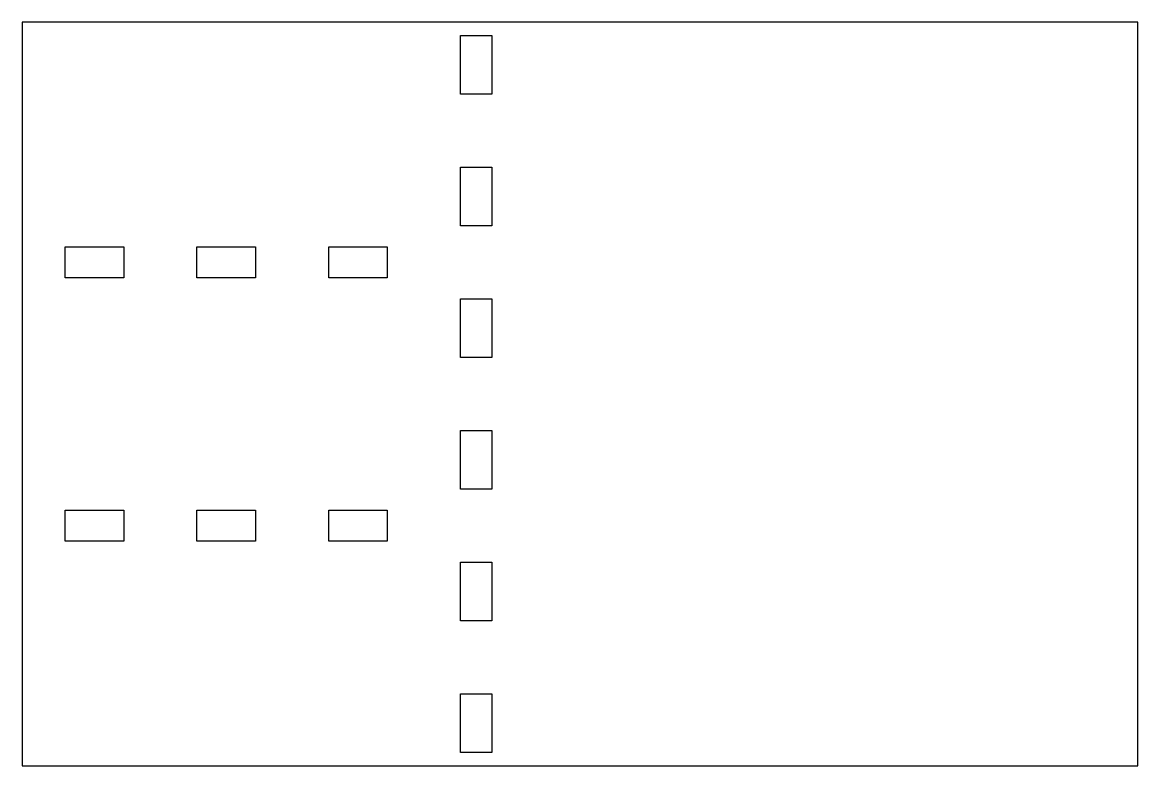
# Model space of a CAD drawing. Header units: millimetres. Extents: x -55 to 173, y -70 to 83.
import ezdxf

# ---------------------------------------------------------------- set-up
doc = ezdxf.new("R2010")
doc.units = ezdxf.units.MM

msp = doc.modelspace()

# ---------------------------------------------------------------- linework, layer by layer
for points in [[(173.42, -69.75), (173.42, 82.65), (-55.18, 82.65), (-55.18, -69.75)], [(41.02, 67.95), (34.62, 67.95), (34.62, 79.95), (41.02, 79.95)], [(41.02, 40.95), (34.62, 40.95), (34.62, 52.95), (41.02, 52.95)], [(-46.38, 30.25), (-46.38, 36.65), (-34.38, 36.65), (-34.38, 30.25)], [(-19.38, 30.25), (-19.38, 36.65), (-7.38, 36.65), (-7.38, 30.25)], [(19.62, 36.65), (19.62, 30.25), (7.62, 30.25), (7.62, 36.65)], [(41.02, 25.95), (41.02, 13.95), (34.62, 13.95), (34.62, 25.95)], [(41.02, -1.05), (41.02, -13.05), (34.62, -13.05), (34.62, -1.05)], [(-34.38, -17.35), (-34.38, -23.75), (-46.38, -23.75), (-46.38, -17.35)], [(-7.38, -17.35), (-7.38, -23.75), (-19.38, -23.75), (-19.38, -17.35)], [(19.62, -17.35), (19.62, -23.75), (7.62, -23.75), (7.62, -17.35)], [(41.02, -40.05), (34.62, -40.05), (34.62, -28.05), (41.02, -28.05)], [(41.02, -67.05), (34.62, -67.05), (34.62, -55.05), (41.02, -55.05)]]:
    msp.add_lwpolyline(points, close=True)

doc.saveas('drawing.dxf')
